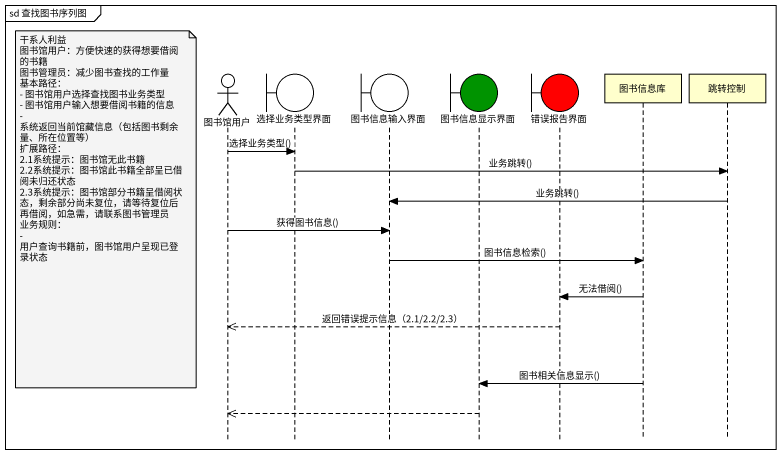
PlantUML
@startuml
mainframe sd 查找图书序列图
hide footbox
actor 图书馆用户
boundary 选择业务类型界面
boundary 图书信息输入界面
boundary 图书信息显示界面 #009300
boundary 错误报告界面 #FF0000
participant 图书信息库
participant 跳转控制

图书馆用户 -> 选择业务类型界面 : 选择业务类型()
选择业务类型界面 -> 跳转控制 : 业务跳转()
跳转控制 -> 图书信息输入界面 : 业务跳转()
note left of 图书馆用户
  干系人利益
  图书馆用户：方便快速的获得想要借阅的书籍
  图书管理员：减少图书查找的工作量
  基本路径：
  - 图书馆用户选择查找图书业务类型
  - 图书馆用户输入想要借阅书籍的信息
  - 系统返回当前馆藏信息（包括图书剩余量、所在位置等）
  扩展路径：
  2.1系统提示：图书馆无此书籍
  2.2系统提示：图书馆此书籍全部呈已借阅未归还状态
  2.3系统提示：图书馆部分书籍呈借阅状态，剩余部分尚未复位，请等待复位后再借阅，如急需，请联系图书管理员
  业务规则：
  - 用户查询书籍前，图书馆用户呈现已登录状态
end note
图书馆用户 -> 图书信息输入界面 : 获得图书信息()
图书信息输入界面 -> 图书信息库 : 图书信息检索()
图书信息库 -> 错误报告界面 : 无法借阅()
错误报告界面 -->> 图书馆用户 : 返回错误提示信息（2.1/2.2/2.3）
图书信息库 -> 图书信息显示界面 : 图书相关信息显示()
图书信息显示界面 -->> 图书馆用户
@enduml
